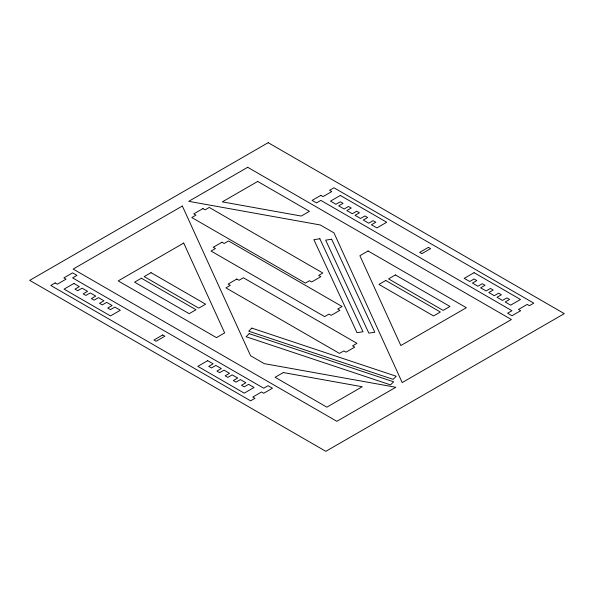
<?xml version="1.0" encoding="UTF-8"?>
<svg xmlns="http://www.w3.org/2000/svg" width="594" height="594" viewBox="0 0 594 594"><rect width="100%" height="100%" fill="white"/><g stroke="black" fill="none" stroke-linecap="round" stroke-linejoin="round"><path stroke-width="0.89" d="M251.804 328.103L248.715 331.192L393.146 379.336L396.235 376.247L251.804 328.103M249.183 333.65L246.094 336.739L390.525 384.882L393.614 381.794L249.183 333.65M268.176 142.679L29.7 280.361L325.824 451.321L564.3 313.639L268.176 142.679M247.698 167.293L188.736 201.336L320.315 224.978L333.962 232.855L402.205 382.581L511.397 319.535L247.698 167.293M182.351 206.029L73.159 269.075L336.857 421.317L395.819 387.273L264.241 363.632L250.594 355.754L182.351 206.029M55.138 282.944L50.772 285.462L250.594 400.831L254.96 398.307L252.777 397.044L261.516 392.003L263.699 393.265L272.431 388.224L268.065 385.699L263.699 388.224L72.609 277.895L76.982 275.378L72.609 272.854L63.877 277.895L66.06 279.158L57.328 284.199L55.138 282.944M202.933 208.583L193.763 213.877L195.946 215.139L191.795 217.538L305.353 283.1L309.504 280.702L311.687 281.964L320.857 276.67L318.674 275.408L322.824 273.01L209.266 207.447L205.116 209.845L202.933 208.583M73.901 283.457L64.07 289.13L110.477 315.926L120.307 310.254L114.842 307.098L110.477 309.623L107.744 308.048L112.118 305.524L106.653 302.368L102.287 304.893L99.562 303.319L103.928 300.794L98.463 297.646L94.097 300.163L91.372 298.589L95.738 296.064L90.281 292.916L85.907 295.433L83.182 293.859L87.548 291.342L82.091 288.187L77.717 290.711L74.993 289.13L79.358 286.612L73.901 283.457M257.692 181.445L222.312 201.871L301.262 216.053L309.444 211.33L257.692 181.445M183.717 243.065L118.199 280.895L216.468 337.63L224.658 332.9L183.717 243.065M141.402 278.215L134.578 282.157L189.174 313.677L195.998 309.734L141.402 278.215M151.01 272.668L144.186 276.604L198.782 308.13L205.606 304.187L151.01 272.668M221.985 242.218L213.253 247.26L215.436 248.522L211.063 251.047L324.628 316.609L328.994 314.085L331.177 315.347L339.909 310.298L337.726 309.043L342.099 306.519L228.534 240.956L224.168 243.481L221.985 242.218M320.857 195.344L312.125 200.393L316.491 202.91L320.857 200.393L511.946 310.714L507.573 313.231L511.946 315.756L520.678 310.714L518.495 309.452L527.227 304.41L529.41 305.665L533.783 303.148L333.962 187.778L329.596 190.303L331.779 191.565L323.039 196.607L320.857 195.344M340.317 195.456L330.487 201.136L335.952 204.284L340.317 201.76L343.05 203.341L338.677 205.858L344.141 209.014L348.507 206.489L351.232 208.063L346.866 210.588L352.331 213.743L356.697 211.219L359.422 212.793L355.056 215.318L360.513 218.466L364.887 215.949L367.612 217.523L363.246 220.047L368.703 223.196L373.077 220.678L375.802 222.253L371.436 224.77L376.893 227.925L386.724 222.253L340.317 195.456M236.835 279.032L228.103 284.073L230.286 285.335L225.913 287.86L339.478 353.423L343.844 350.898L346.027 352.16L354.759 347.119L352.576 345.857L356.949 343.332L243.384 277.769L239.018 280.294L236.835 279.032M162.697 334.949L153.957 339.991L156.14 341.253L164.88 336.211L162.697 334.949M368.087 250.98L359.897 255.71L400.839 345.545L466.357 307.714L368.087 250.98M207.662 360.684L197.832 366.357L244.238 393.154L254.069 387.481L248.604 384.325L244.238 386.85L241.506 385.268L245.879 382.751L240.414 379.596L236.048 382.12L233.316 380.546L237.689 378.022L232.224 374.866L227.858 377.39L225.133 375.816L229.499 373.292L224.035 370.144L219.669 372.661L216.944 371.087L221.31 368.562L215.852 365.414L211.479 367.938L208.754 366.357L213.12 363.84L207.662 360.684M428.415 247.356L419.676 252.398L421.859 253.66L430.598 248.619L428.415 247.356M385.773 280.487L378.95 284.422L433.546 315.941L440.369 312.006L385.773 280.487M395.381 274.933L388.558 278.876L443.154 310.395L449.977 306.459L395.381 274.933M283.293 372.557L275.104 377.279L326.863 407.165L362.243 386.739L283.293 372.557M474.079 272.683L464.248 278.356L469.713 281.511L474.079 278.987L476.804 280.568L472.438 283.086L477.903 286.241L482.269 283.717L484.994 285.291L480.628 287.815L486.085 290.963L490.458 288.446L493.183 290.021L488.817 292.545L494.275 295.693L498.648 293.176L501.373 294.75L497.007 297.267L502.465 300.423L506.838 297.898L509.563 299.48L505.197 301.997L510.654 305.153L520.485 299.48L474.079 272.683M319.854 238.758L313.884 239.686L357.053 332.685L363.016 331.764L319.854 238.758M331.645 239.211L325.675 240.139L368.844 333.145L374.807 332.217L331.645 239.211"/></g></svg>
